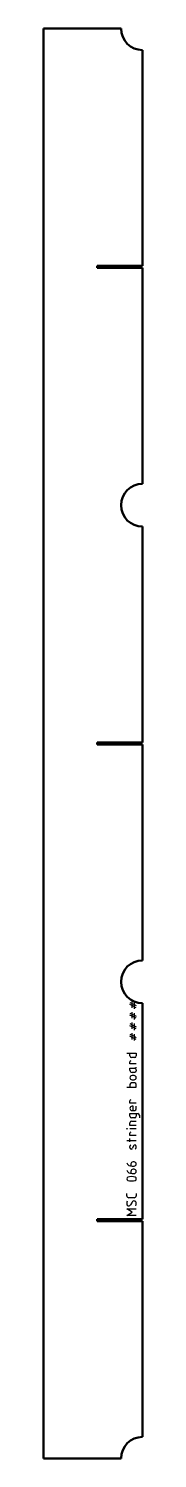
# Model space of a CAD drawing. Header units: millimetres. Extents: x -31 to 73, y -1500 to 0.
import ezdxf

# ---------------------------------------------------------------- set-up
doc = ezdxf.new("R2010")
doc.units = ezdxf.units.MM
doc.layers.add('IV_MARK_SURFACE', color=2, linetype='Continuous', lineweight=25)
doc.layers.add('IV_OUTER_PROFILE', color=7, linetype='Continuous', lineweight=50)

msp = doc.modelspace()

# ---------------------------------------------------------------- linework, layer by layer
at = {"layer": 'IV_MARK_SURFACE'}
for p, q in [((59.6, -1021.7), (61.8, -1022.8)), ((61.8, -1025), (59.6, -1023.9)), ((59.6, -1032.8), (61.8, -1033.9)), ((61.8, -1036.1), (59.6, -1035)), ((61.8, -1022.8), (61.8, -1020.6)), ((61.8, -1022.8), (64, -1023.9)), ((61.8, -1025), (61.8, -1022.8)), ((64, -1026.1), (61.8, -1025)), ((61.8, -1027.2), (61.8, -1025)), ((61.8, -1033.9), (61.8, -1031.7)), ((61.8, -1033.9), (64, -1035)), ((61.8, -1036.1), (61.8, -1033.9)), ((64, -1021.7), (64, -1023.9)), ((64, -1023.9), (64, -1026.1)), ((64, -1023.9), (66.3, -1025)), ((66.3, -1027.2), (64, -1026.1)), ((64, -1026.1), (64, -1028.3)), ((64, -1032.8), (64, -1035)), ((64, -1035), (64, -1037.2)), ((64, -1035), (66.3, -1036.1)), ((59.6, -1043.9), (61.8, -1045)), ((61.8, -1047.2), (59.6, -1046.1)), ((64, -1037.2), (61.8, -1036.1)), ((61.8, -1038.3), (61.8, -1036.1)), ((61.8, -1045), (61.8, -1042.8)), ((61.8, -1045), (64, -1046.1)), ((61.8, -1047.2), (61.8, -1045)), ((64, -1048.3), (61.8, -1047.2)), ((61.8, -1049.4), (61.8, -1047.2)), ((66.3, -1038.3), (64, -1037.2)), ((64, -1037.2), (64, -1039.4)), ((64, -1043.9), (64, -1046.1)), ((64, -1046.1), (64, -1048.3)), ((64, -1046.1), (66.3, -1047.2)), ((66.3, -1049.4), (64, -1048.3)), ((64, -1048.3), (64, -1050.6)), ((59.6, -1055), (61.8, -1056.1)), ((61.8, -1058.3), (59.6, -1057.2)), ((61.8, -1056.1), (61.8, -1053.9)), ((61.8, -1056.1), (64, -1057.2)), ((61.8, -1058.3), (61.8, -1056.1)), ((64, -1059.4), (61.8, -1058.3)), ((61.8, -1060.6), (61.8, -1058.3)), ((64, -1055), (64, -1057.2)), ((64, -1057.2), (64, -1059.4)), ((64, -1057.2), (66.3, -1058.3)), ((66.3, -1060.6), (64, -1059.4)), ((64, -1059.4), (64, -1061.7)), ((56.3, -1075), (59.6, -1075)), ((59.6, -1075), (66.3, -1075)), ((59.6, -1077.8), (59.6, -1075)), ((64.6, -1079.4), (61.3, -1079.4)), ((66.3, -1075), (66.3, -1077.8)), ((59.6, -1086.1), (59.6, -1083.9)), ((66.3, -1086.1), (59.6, -1086.1)), ((59.6, -1090.6), (64.6, -1090.6)), ((59.6, -1092.8), (59.6, -1090.6)), ((64.6, -1095), (61.8, -1095)), ((64.6, -1090.6), (65.2, -1090.6)), ((66.3, -1092.2), (66.3, -1093.3)), ((59.6, -1107.8), (59.6, -1110.6)), ((64.6, -1106.1), (61.3, -1106.1)), ((64, -1098.3), (61.8, -1098.3)), ((61.8, -1102.8), (64, -1102.8)), ((66.3, -1110.6), (66.3, -1107.8)), ((56.3, -1110.6), (59.6, -1110.6)), ((59.6, -1110.6), (66.3, -1110.6)), ((59.6, -1127.2), (59.6, -1125)), ((66.3, -1127.2), (59.6, -1127.2)), ((59.6, -1138.3), (66.3, -1138.3)), ((59.6, -1141.1), (59.6, -1138.3)), ((62.9, -1130.6), (61.8, -1130.6)), ((61.8, -1135), (62.9, -1135)), ((62.9, -1135), (62.9, -1130.6)), ((62.9, -1135), (64.6, -1135)), ((66.3, -1133.3), (66.3, -1130.6)), ((66.3, -1138.3), (66.3, -1141.1)), ((66.3, -1138.3), (67.9, -1138.3)), ((69.6, -1140), (69.6, -1142.8)), ((59.6, -1150.6), (59.6, -1147.8)), ((66.3, -1150.6), (59.6, -1150.6)), ((66.3, -1154.2), (59.6, -1154.2)), ((64.6, -1142.8), (61.3, -1142.8)), ((61.3, -1146.1), (66.3, -1146.1)), ((59.6, -1166.7), (56.3, -1166.7)), ((59.6, -1161.1), (59.6, -1158.9)), ((66.3, -1161.1), (59.6, -1161.1)), ((59.6, -1166.7), (59.6, -1164.4)), ((66.3, -1166.7), (59.6, -1166.7)), ((59.6, -1167.8), (59.6, -1166.7)), ((59.6, -1173.9), (59.6, -1172.8)), ((61.3, -1175.6), (60.7, -1175.6)), ((63.5, -1172.2), (62.4, -1174.4)), ((65.2, -1171.1), (64.6, -1171.1)), ((66.3, -1173.9), (66.3, -1172.8)), ((60.7, -1191.1), (60.7, -1192.8)), ((60.7, -1198.9), (60.7, -1200.6)), ((61.8, -1193.3), (64, -1193.3)), ((64, -1188.9), (62.9, -1188.9)), ((64, -1196.7), (62.9, -1196.7)), ((61.8, -1201.1), (64, -1201.1)), ((56.3, -1224.4), (56.3, -1222.2)), ((64, -1226.7), (58.5, -1226.7)), ((66.3, -1222.2), (66.3, -1224.4)), ((61.8, -1241.7), (56.3, -1238.3)), ((56.3, -1238.3), (66.3, -1238.3)), ((56.3, -1245), (61.8, -1241.7)), ((66.3, -1245), (56.3, -1245)), ((61.8, -1231.1), (60.2, -1233.9))]:
    msp.add_line(p, q, dxfattribs=at)
msp.add_circle((56.5, -1154.2), 0.278, dxfattribs=at)
for centre, radius, start, end in [((61.3, -1077.8), 1.67, 180, 270), ((64.6, -1077.8), 1.67, 270, 0), ((60.7, -1083.9), 1.11, 90, 180), ((61.8, -1092.8), 2.22, 180, 270), ((64.6, -1092.2), 1.67, 0, 90), ((64.6, -1093.3), 1.67, 270, 0), ((65.2, -1089.4), 1.11, 270, 0), ((61.8, -1100.6), 2.22, 90, 270), ((61.3, -1107.8), 1.67, 90, 180), ((64, -1100.6), 2.22, 270, 90), ((64.6, -1107.8), 1.67, 0, 90), ((60.7, -1125), 1.11, 90, 180), ((61.8, -1132.8), 2.22, 90, 270), ((64.6, -1133.3), 1.67, 270, 0), ((67.9, -1140), 1.67, 0, 90), ((61.3, -1141.1), 1.67, 180, 270), ((61.3, -1147.8), 1.67, 90, 180), ((64.6, -1141.1), 1.67, 270, 0), ((60.7, -1158.9), 1.11, 90, 180), ((61.4, -1172.8), 1.82, 112.9942, 179.6256), ((61.4, -1173.9), 1.82, 180.3744, 247.0058), ((60.5, -1173.7), 2, 291.8601, 338.1399), ((65.3, -1173), 2, 111.8601, 158.1399), ((64.4, -1172.8), 1.82, 0.3744, 67.0058), ((64.4, -1173.9), 1.82, 292.9942, 359.6256), ((61.5, -1187.6), 5.77, 204.8942, 273.1783), ((61.5, -1195.3), 5.77, 204.8942, 273.1783), ((62.9, -1191.1), 2.22, 90, 180), ((62.9, -1198.9), 2.22, 90, 180), ((64, -1191.1), 2.22, 270, 90), ((64, -1198.9), 2.22, 270, 90), ((58.1, -1206.7), 1.8, 112.4119, 247.5881), ((61.3, -1218.4), 14, 73.8661, 106.1339), ((61.3, -1194.9), 14, 253.8661, 286.1339), ((64.5, -1206.7), 1.81, 293.0373, 66.9627), ((58.5, -1224.4), 2.22, 180, 270), ((61, -1232.2), 4.69, 151.7153, 208.2847), ((63.9, -1232.3), 2.39, 2.3685, 149.559), ((64, -1224.4), 2.22, 270, 0), ((58.3, -1232.8), 2.21, 229.6263, 329.2984), ((62.6, -1232.9), 3.74, 326.4174, 10.9627)]:
    msp.add_arc(centre, radius, start, end, dxfattribs=at)
at = {"layer": 'IV_OUTER_PROFILE'}
for p, q in [((50.3, 0), (-31, 0)), ((-31, 0), (-31, -1500)), ((72.8, -22.5), (72.8, -249)), ((25.2, -249), (72.8, -249)), ((25.2, -251), (25.2, -249)), ((72.8, -251), (25.2, -251)), ((72.8, -251), (72.8, -477.5)), ((72.8, -522.5), (72.8, -749)), ((25.2, -749), (72.8, -749)), ((25.2, -751), (25.2, -749)), ((72.8, -751), (25.2, -751)), ((72.8, -751), (72.8, -977.5)), ((72.8, -1022.5), (72.8, -1249)), ((25.2, -1249), (72.8, -1249)), ((25.2, -1251), (25.2, -1249)), ((72.8, -1251), (25.2, -1251)), ((72.8, -1251), (72.8, -1477.5)), ((50.3, -1500), (-31, -1500))]:
    msp.add_line(p, q, dxfattribs=at)
for centre, start, end in [((72.8, 0), 180, 270), ((72.8, -500), 90, 270), ((72.8, -1000), 90, 270), ((72.8, -1500), 90, 180)]:
    msp.add_arc(centre, 22.5, start, end, dxfattribs=at)

doc.saveas('drawing.dxf')
